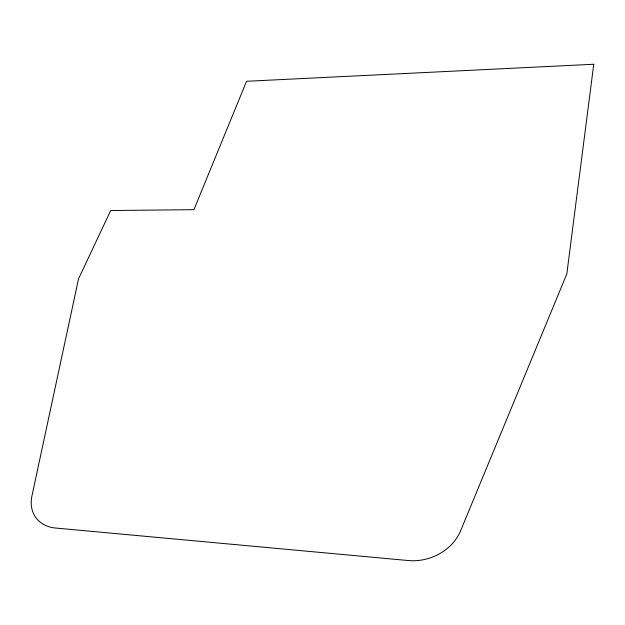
<?xml version="1.0" encoding="UTF-8"?>
<svg xmlns="http://www.w3.org/2000/svg" width="625" height="625" viewBox="0 0 625 625"><rect width="100%" height="100%" fill="white"/><g stroke="black" fill="none" stroke-linecap="round" stroke-linejoin="round"><path stroke-width="0.94" d="M593.75 64.25L566.828 273.93L460.695 530.57A47.188 40.633 -18.1 0 1 408.273 560.539L55.797 528.055A43.945 31.805 -36.4 0 1 32 495.641L78.547 278.797L110.711 210.516L193.93 209.672L246.547 81.281L593.75 64.25"/></g></svg>
